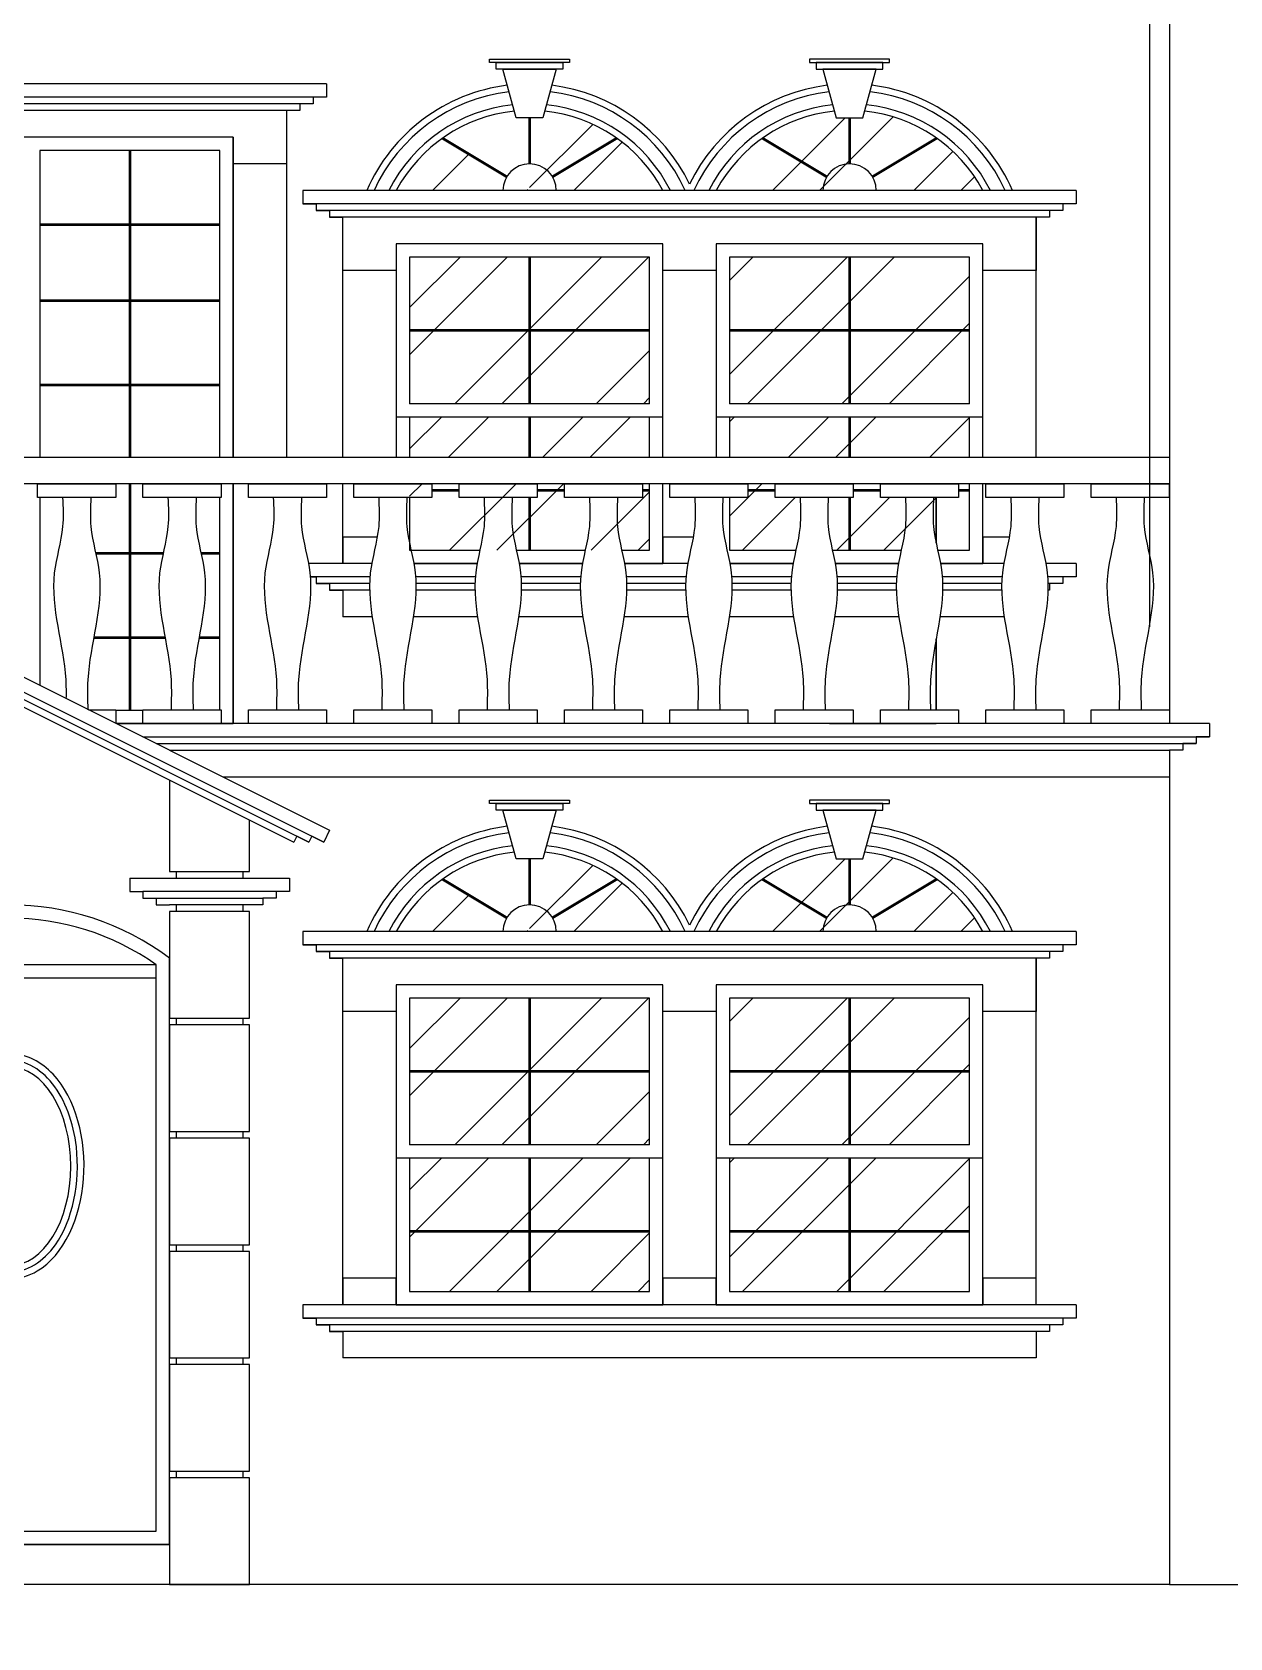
# Model space of a CAD drawing. Header units: inches. Extents: x -370 to 18, y -197 to 199.
# Drawn here: x -281.05 to -276.56, y 124.7 to 130.73 of the extents above; entities that cross this region are included whole.
import ezdxf
from ezdxf.enums import TextEntityAlignment as Align

# ---------------------------------------------------------------- set-up
doc = ezdxf.new("R2010")
doc.units = ezdxf.units.IN
doc.header["$MEASUREMENT"] = 0
doc.linetypes.add('CENTER2', pattern=[28.575, 19.05, -3.175, 3.175, -3.175])
doc.layers.add('MUEBLES', color=7, linetype='Continuous')
doc.styles.get("Standard").update_dxf_attribs({"font": 'arial.ttf'})
pattern_1 = [(45, (-358.54958, 184.9593), (-0.265165, 0.265165), []), (45, (-358.3728, 184.9593), (-0.265165, 0.265165), [])]
pattern_2 = [(45, (-357.34958, 184.9593), (-0.265165, 0.265165), []), (45, (-357.1728, 184.9593), (-0.265165, 0.265165), [])]
pattern_3 = [(45, (-358.54958, 187.7393), (-0.265165, 0.265165), []), (45, (-358.3728, 187.7393), (-0.265165, 0.265165), [])]
pattern_4 = [(45, (-357.34958, 187.7393), (-0.265165, 0.265165), []), (45, (-357.1728, 187.7393), (-0.265165, 0.265165), [])]

# ---------------------------------------------------------------- blocks, each defined once
blk = doc.blocks.new('EJE NORTE NUEVO')
at = {"color": 2, "linetype": 'CENTER2'}
blk.add_line((0, 2.5579), (0, -2.5579), dxfattribs=at)
at = {"color": 4}
blk.add_attdef('A', text='', height=0.3581, dxfattribs=at).set_placement((0, 2.9051), align=Align.MIDDLE_CENTER)

msp = doc.modelspace()

# ---------------------------------------------------------------- hatches: boundary and pattern name
at = {"transparency": 33554610}
h = msp.add_hatch(dxfattribs=at)
h.set_pattern_fill('ANSI32', color=8)
h.set_pattern_definition(pattern_4)
h.paths.add_polyline_path([(-279.18273, 130.40325), (-279.13273, 130.40325), (-279.12591, 130.4281, -0.1293594), (-278.85578, 130.32712), (-279.18273, 130.13096)])
h = msp.add_hatch(dxfattribs=at)
h.set_pattern_fill('ANSI32', color=8)
h.set_pattern_definition(pattern_3)
h.paths.add_polyline_path([(-278.03954, 130.4281), (-278.03273, 130.40325), (-277.98273, 130.40325), (-277.98273, 130.13096), (-278.30968, 130.32712, -0.1293594)])
h = msp.add_hatch(dxfattribs=at)
h.set_pattern_fill('ANSI32', color=8)
h.set_pattern_definition(pattern_3)
h.paths.add_polyline_path([(-277.98273, 130.40325), (-277.93273, 130.40325), (-277.92591, 130.4281, -0.1293594), (-277.65578, 130.32712), (-277.98273, 130.13096)])
h = msp.add_hatch(dxfattribs=at)
h.set_pattern_fill('ANSI32', color=8)
h.set_pattern_definition(pattern_4)
h.paths.add_polyline_path([(-279.50968, 130.32712), (-279.18273, 130.13096), (-279.68273, 130.13096, -0.1169867)])
h = msp.add_hatch(dxfattribs=at)
h.set_pattern_fill('ANSI32', color=8)
h.set_pattern_definition(pattern_4)
h.paths.add_polyline_path([(-278.85578, 130.32712, -0.1169867), (-278.68273, 130.13096), (-279.18273, 130.13096)])
h = msp.add_hatch(dxfattribs=at)
h.set_pattern_fill('ANSI32', color=8)
h.set_pattern_definition(pattern_3)
h.paths.add_polyline_path([(-278.30968, 130.32712), (-277.98273, 130.13096), (-278.48273, 130.13096, -0.1169867)])
h = msp.add_hatch(dxfattribs=at)
h.set_pattern_fill('ANSI32', color=8)
h.set_pattern_definition(pattern_3)
h.paths.add_polyline_path([(-277.65578, 130.32712, -0.1169867), (-277.48273, 130.13096), (-277.98273, 130.13096)])
h = msp.add_hatch(dxfattribs=at)
h.set_pattern_fill('ANSI32', color=8)
h.set_pattern_definition(pattern_4)
h.paths.add_polyline_path([(-278.73273, 129.33096), (-279.63273, 129.33096), (-279.63273, 129.88096), (-278.73273, 129.88096)])
h.paths.add_polyline_path([(-278.73273, 129.13096), (-279.63273, 129.13096), (-279.63273, 129.28096), (-278.73273, 129.28096)])
h.paths.add_polyline_path([(-278.75919, 128.97877), (-278.75919, 129.03096), (-278.73273, 129.03096), (-278.73273, 128.78096), (-279.63273, 128.78096), (-279.63273, 129.03096), (-279.05244, 129.03096), (-279.05244, 128.97877)])
h = msp.add_hatch(dxfattribs=at)
h.set_pattern_fill('ANSI32', color=8)
h.set_pattern_definition(pattern_3)
h.paths.add_polyline_path([(-277.53273, 129.33096), (-278.43273, 129.33096), (-278.43273, 129.88096), (-277.53273, 129.88096)])
h.paths.add_polyline_path([(-277.53273, 129.13096), (-278.43273, 129.13096), (-278.43273, 129.28096), (-277.53273, 129.28096)])
h.paths.add_polyline_path([(-277.57397, 128.97877), (-277.57397, 129.03096), (-277.53273, 129.03096), (-277.53273, 128.78096), (-278.43273, 128.78096), (-278.43273, 129.03096), (-278.2623, 129.03096), (-278.2623, 128.97877), (-277.96904, 128.97877), (-277.96904, 129.03096), (-277.86722, 129.03096), (-277.86722, 128.97877)])
h = msp.add_hatch(dxfattribs=at)
h.set_pattern_fill('ANSI32', color=8)
h.set_pattern_definition(pattern_2)
h.paths.add_polyline_path([(-279.18273, 127.62325), (-279.13273, 127.62325), (-279.12591, 127.6481, -0.1293594), (-278.85578, 127.54712), (-279.18273, 127.35096)])
h = msp.add_hatch(dxfattribs=at)
h.set_pattern_fill('ANSI32', color=8)
h.set_pattern_definition(pattern_1)
h.paths.add_polyline_path([(-278.03954, 127.6481), (-278.03273, 127.62325), (-277.98273, 127.62325), (-277.98273, 127.35096), (-278.30968, 127.54712, -0.1293594)])
h = msp.add_hatch(dxfattribs=at)
h.set_pattern_fill('ANSI32', color=8)
h.set_pattern_definition(pattern_1)
h.paths.add_polyline_path([(-277.98273, 127.62325), (-277.93273, 127.62325), (-277.92591, 127.6481, -0.1293594), (-277.65578, 127.54712), (-277.98273, 127.35096)])
h = msp.add_hatch(dxfattribs=at)
h.set_pattern_fill('ANSI32', color=8)
h.set_pattern_definition(pattern_2)
h.paths.add_polyline_path([(-279.50968, 127.54712), (-279.18273, 127.35096), (-279.68273, 127.35096, -0.1169867)])
h = msp.add_hatch(dxfattribs=at)
h.set_pattern_fill('ANSI32', color=8)
h.set_pattern_definition(pattern_2)
h.paths.add_polyline_path([(-278.85578, 127.54712, -0.1169867), (-278.68273, 127.35096), (-279.18273, 127.35096)])
h = msp.add_hatch(dxfattribs=at)
h.set_pattern_fill('ANSI32', color=8)
h.set_pattern_definition(pattern_1)
h.paths.add_polyline_path([(-278.30968, 127.54712), (-277.98273, 127.35096), (-278.48273, 127.35096, -0.1169867)])
h = msp.add_hatch(dxfattribs=at)
h.set_pattern_fill('ANSI32', color=8)
h.set_pattern_definition(pattern_1)
h.paths.add_polyline_path([(-277.65578, 127.54712, -0.1169867), (-277.48273, 127.35096), (-277.98273, 127.35096)])
h = msp.add_hatch(dxfattribs=at)
h.set_pattern_fill('ANSI32', color=8)
h.set_pattern_definition(pattern_2)
h.paths.add_polyline_path([(-279.63273, 126.50096), (-278.73273, 126.50096), (-278.73273, 126.00096), (-279.63273, 126.00096)])
h.paths.add_polyline_path([(-278.73273, 126.55096), (-279.63273, 126.55096), (-279.63273, 127.10096), (-278.73273, 127.10096)])
h = msp.add_hatch(dxfattribs=at)
h.set_pattern_fill('ANSI32', color=8)
h.set_pattern_definition(pattern_1)
h.paths.add_polyline_path([(-278.43273, 126.50096), (-277.53273, 126.50096), (-277.53273, 126.00096), (-278.43273, 126.00096)])
h.paths.add_polyline_path([(-277.53273, 126.55096), (-278.43273, 126.55096), (-278.43273, 127.10096), (-277.53273, 127.10096)])

# ---------------------------------------------------------------- linework, layer by layer
at = {"color": 5}
for p, q in [((-276.78273, 130.93096), (-276.78273, 128.13096)), ((-276.88273, 128.13096), (-280.73273, 128.13096)), ((-280.63273, 128.08096), (-276.63273, 128.08096)), ((-276.63273, 128.13096), (-280.13273, 128.13096)), ((-276.63273, 128.08096), (-276.68273, 128.08096)), ((-276.68273, 128.08096), (-276.68273, 128.05596)), ((-276.63273, 128.08096), (-276.68273, 128.08096)), ((-276.68273, 128.08096), (-276.68273, 128.05596)), ((-276.63273, 128.13096), (-276.63273, 128.08096)), ((-276.63273, 128.13096), (-276.63273, 128.08096)), ((-280.58273, 128.05596), (-276.68273, 128.05596)), ((-280.53273, 128.03096), (-276.78273, 128.03096)), ((-276.73273, 128.03096), (-276.78273, 128.03096)), ((-276.78273, 128.03096), (-276.78273, 127.93096)), ((-276.68273, 128.05596), (-276.73273, 128.05596)), ((-276.73273, 128.05596), (-276.73273, 128.03096)), ((-280.33273, 127.93096), (-276.78273, 127.93096)), ((-276.78273, 127.93096), (-276.78273, 124.90096))]:
    msp.add_line(p, q, dxfattribs=at)
at = {"color": 3}
for p, q in [((-280.09433, 130.53096), (-281.88273, 130.53096)), ((-279.94433, 130.53096), (-281.88273, 130.53096)), ((-279.94433, 130.53096), (-279.94433, 130.48096)), ((-279.94433, 130.48096), (-281.88273, 130.48096)), ((-280.04433, 130.45596), (-281.88273, 130.45596)), ((-280.09433, 130.43096), (-281.88273, 130.43096)), ((-280.04433, 130.43096), (-280.09433, 130.43096)), ((-279.99433, 130.45596), (-280.04433, 130.45596)), ((-280.04433, 130.45596), (-280.04433, 130.43096)), ((-279.94433, 130.48096), (-279.99433, 130.48096)), ((-279.99433, 130.48096), (-279.99433, 130.45596)), ((-277.13273, 130.13096), (-280.03273, 130.13096)), ((-280.03273, 130.13096), (-280.03273, 130.08096)), ((-280.03273, 130.13096), (-280.03273, 130.08096)), ((-277.28273, 130.13096), (-279.88273, 130.13096)), ((-278.68273, 130.13096), (-279.68273, 130.13096)), ((-277.48273, 130.13096), (-278.48273, 130.13096)), ((-277.13273, 130.13096), (-277.13273, 130.08096)), ((-277.13273, 130.08096), (-280.03273, 130.08096)), ((-280.03273, 130.08096), (-279.98273, 130.08096)), ((-280.03273, 130.08096), (-279.98273, 130.08096)), ((-279.98273, 130.08096), (-279.98273, 130.05596)), ((-279.98273, 130.08096), (-279.98273, 130.05596)), ((-277.13273, 130.08096), (-277.18273, 130.08096)), ((-277.18273, 130.08096), (-277.18273, 130.05596)), ((-279.98273, 130.05596), (-279.93273, 130.05596)), ((-277.23273, 130.05596), (-279.98273, 130.05596)), ((-279.93273, 130.05596), (-279.93273, 130.03096)), ((-277.28273, 130.03096), (-279.93273, 130.03096)), ((-279.93273, 130.03096), (-279.88273, 130.03096)), ((-277.23273, 130.03096), (-277.28273, 130.03096)), ((-277.18273, 130.05596), (-277.23273, 130.05596)), ((-277.23273, 130.05596), (-277.23273, 130.03096)), ((-277.65773, 128.97877), (-277.65773, 128.80748)), ((-279.77485, 128.73096), (-280.01214, 128.73096)), ((-279.78158, 128.68096), (-280.00541, 128.68096)), ((-280.00541, 128.68096), (-279.98273, 128.68096)), ((-280.00541, 128.68096), (-279.98273, 128.68096)), ((-279.98273, 128.68096), (-279.98273, 128.65596)), ((-279.98273, 128.68096), (-279.98273, 128.65596)), ((-279.37977, 128.73096), (-279.61707, 128.73096)), ((-279.3865, 128.68096), (-279.61034, 128.68096)), ((-278.9847, 128.73096), (-279.222, 128.73096)), ((-278.99143, 128.68096), (-279.21527, 128.68096)), ((-278.58963, 128.73096), (-278.82693, 128.73096)), ((-278.59636, 128.68096), (-278.8202, 128.68096)), ((-278.19456, 128.73096), (-278.43186, 128.73096)), ((-278.20129, 128.68096), (-278.42512, 128.68096)), ((-277.79948, 128.73096), (-278.03678, 128.73096)), ((-277.80622, 128.68096), (-278.03005, 128.68096)), ((-277.40441, 128.73096), (-277.64171, 128.73096)), ((-277.41114, 128.68096), (-277.63498, 128.68096)), ((-277.13273, 128.73096), (-277.24664, 128.73096)), ((-277.13273, 128.68096), (-277.23991, 128.68096)), ((-277.13273, 128.68096), (-277.18273, 128.68096)), ((-277.18273, 128.68096), (-277.18273, 128.65596)), ((-277.13273, 128.73096), (-277.13273, 128.68096)), ((-279.78282, 128.65596), (-279.98273, 128.65596)), ((-279.98273, 128.65596), (-279.93273, 128.65596)), ((-279.93273, 128.65596), (-279.93273, 128.63096)), ((-279.78277, 128.63096), (-279.93273, 128.63096)), ((-279.93273, 128.63096), (-279.88273, 128.63096)), ((-279.88273, 128.63096), (-279.88273, 128.53096)), ((-279.38769, 128.63096), (-279.60915, 128.63096)), ((-279.38774, 128.65596), (-279.6091, 128.65596)), ((-278.99262, 128.63096), (-279.21408, 128.63096)), ((-278.99267, 128.65596), (-279.21403, 128.65596)), ((-278.59755, 128.63096), (-278.81901, 128.63096)), ((-278.5976, 128.65596), (-278.81896, 128.65596)), ((-278.20248, 128.63096), (-278.42393, 128.63096)), ((-278.20253, 128.65596), (-278.42389, 128.65596)), ((-277.80741, 128.63096), (-278.02886, 128.63096)), ((-277.80745, 128.65596), (-278.02881, 128.65596)), ((-277.41233, 128.63096), (-277.63379, 128.63096)), ((-277.41238, 128.65596), (-277.63374, 128.65596)), ((-277.23273, 128.63096), (-277.23872, 128.63096)), ((-277.23273, 128.65596), (-277.23867, 128.65596)), ((-277.18273, 128.65596), (-277.23273, 128.65596)), ((-277.23273, 128.65596), (-277.23273, 128.63096)), ((-279.77299, 128.53096), (-279.88273, 128.53096)), ((-279.37792, 128.53096), (-279.61893, 128.53096)), ((-278.98285, 128.53096), (-279.22386, 128.53096)), ((-278.58777, 128.53096), (-278.82878, 128.53096)), ((-278.1927, 128.53096), (-278.43371, 128.53096)), ((-277.79763, 128.53096), (-278.03864, 128.53096)), ((-277.40256, 128.53096), (-277.64357, 128.53096)), ((-277.65773, 128.44907), (-277.65773, 128.18314)), ((-280.03273, 127.35096), (-280.03273, 127.30096)), ((-277.13273, 127.35096), (-280.03273, 127.35096)), ((-280.03273, 127.35096), (-280.03273, 127.30096)), ((-277.28273, 127.35096), (-279.88273, 127.35096)), ((-278.68273, 127.35096), (-279.68273, 127.35096)), ((-277.48273, 127.35096), (-278.48273, 127.35096)), ((-277.13273, 127.35096), (-277.13273, 127.30096)), ((-277.13273, 127.30096), (-280.03273, 127.30096)), ((-280.03273, 127.30096), (-279.98273, 127.30096)), ((-279.98273, 127.30096), (-279.98273, 127.27596)), ((-277.13273, 127.30096), (-277.18273, 127.30096)), ((-277.18273, 127.30096), (-277.18273, 127.27596)), ((-277.23273, 127.27596), (-279.98273, 127.27596)), ((-279.98273, 127.27596), (-279.93273, 127.27596)), ((-279.93273, 127.27596), (-279.93273, 127.25096)), ((-277.28273, 127.25096), (-279.93273, 127.25096)), ((-279.93273, 127.25096), (-279.88273, 127.25096)), ((-277.23273, 127.25096), (-277.28273, 127.25096)), ((-277.23273, 127.27596), (-277.23273, 127.25096)), ((-277.18273, 127.27596), (-277.23273, 127.27596)), ((-277.13273, 125.95096), (-280.03273, 125.95096)), ((-280.03273, 125.95096), (-280.03273, 125.90096)), ((-280.03273, 125.95096), (-280.03273, 125.90096)), ((-277.13273, 125.95096), (-277.13273, 125.90096)), ((-277.13273, 125.90096), (-280.03273, 125.90096)), ((-280.03273, 125.90096), (-279.98273, 125.90096)), ((-279.98273, 125.90096), (-279.98273, 125.87596)), ((-279.98273, 125.87596), (-279.93273, 125.87596)), ((-277.23273, 125.87596), (-279.98273, 125.87596)), ((-279.93273, 125.87596), (-279.93273, 125.85096)), ((-279.93273, 125.85096), (-279.88273, 125.85096)), ((-277.28273, 125.85096), (-279.93273, 125.85096)), ((-279.88273, 125.85096), (-279.88273, 125.75096)), ((-277.23273, 125.85096), (-277.28273, 125.85096)), ((-277.28273, 125.85096), (-277.28273, 125.75096)), ((-277.23273, 125.87596), (-277.23273, 125.85096)), ((-277.18273, 125.87596), (-277.23273, 125.87596)), ((-277.13273, 125.90096), (-277.18273, 125.90096)), ((-277.18273, 125.90096), (-277.18273, 125.87596)), ((-277.28273, 125.75096), (-279.88273, 125.75096)), ((-280.53273, 125.05096), (-281.73273, 125.05096))]:
    msp.add_line(p, q, dxfattribs=at)
at = {"color": 2}
for p, q in [((-280.09433, 130.43096), (-280.09433, 130.33096)), ((-280.29433, 130.33096), (-280.29433, 129.13096)), ((-281.01933, 130.28096), (-281.01933, 129.13096)), ((-280.09433, 130.23096), (-280.29433, 130.23096)), ((-280.09433, 130.23096), (-280.09433, 129.13096)), ((-279.88273, 129.13096), (-279.88273, 130.03096)), ((-277.28273, 129.13096), (-277.28273, 130.03096)), ((-277.28273, 130.03096), (-277.28273, 129.93096)), ((-279.68273, 129.83096), (-279.88273, 129.83096)), ((-278.48273, 129.83096), (-278.68273, 129.83096)), ((-277.28273, 129.83096), (-277.48273, 129.83096)), ((-278.68273, 129.28096), (-279.68273, 129.28096)), ((-278.73273, 129.33096), (-279.63273, 129.33096)), ((-277.48273, 129.28096), (-278.48273, 129.28096)), ((-277.53273, 129.33096), (-278.43273, 129.33096)), ((-281.01933, 128.97877), (-281.01933, 128.27425)), ((-280.29433, 129.03096), (-280.29433, 128.13096)), ((-279.88273, 128.73096), (-279.88273, 129.03096)), ((-279.7543, 128.83096), (-279.88273, 128.83096)), ((-277.38386, 128.83096), (-277.48273, 128.83096)), ((-279.88273, 125.95096), (-279.88273, 127.25096)), ((-277.28273, 125.95096), (-277.28273, 127.25096)), ((-277.28273, 127.25096), (-277.28273, 127.15096)), ((-279.68273, 127.05096), (-279.88273, 127.05096)), ((-278.48273, 127.05096), (-278.68273, 127.05096)), ((-277.28273, 127.05096), (-277.48273, 127.05096)), ((-278.73273, 126.55096), (-279.63273, 126.55096)), ((-277.53273, 126.55096), (-278.43273, 126.55096)), ((-278.68273, 126.50096), (-279.68273, 126.50096)), ((-277.48273, 126.50096), (-278.48273, 126.50096)), ((-279.68273, 126.05096), (-279.88273, 126.05096)), ((-277.28273, 126.05096), (-277.48273, 126.05096))]:
    msp.add_line(p, q, dxfattribs=at)
for p, q in [((-278.56908, 128.83096), (-278.68273, 128.83096)), ((-278.48273, 126.05096), (-278.68273, 126.05096))]:
    msp.add_line(p, q)
at = {"color": 6}
for p, q in [((-281.13273, 128.33096), (-279.93273, 127.73096)), ((-281.13273, 128.27505), (-279.95509, 127.68623)), ((-281.13273, 128.2471), (-280.01099, 127.68623)), ((-281.13273, 128.21915), (-280.06689, 127.68623)), ((-276.78273, 124.90096), (-286.55953, 124.90096))]:
    msp.add_line(p, q, dxfattribs=at)
at = {"color": 4}
for p, q in [((-280.68273, 127.55096), (-280.68273, 127.50096)), ((-280.68273, 127.55096), (-280.68273, 127.50096)), ((-280.68273, 127.55096), (-280.08273, 127.55096)), ((-280.50773, 127.57596), (-280.50773, 127.55096)), ((-280.25773, 127.57596), (-280.25773, 127.55096)), ((-280.08273, 127.55096), (-280.08273, 127.50096)), ((-280.08273, 127.55096), (-280.08273, 127.50096)), ((-280.68273, 127.50096), (-280.63273, 127.50096)), ((-280.63273, 127.50096), (-280.63273, 127.47596)), ((-280.13273, 127.50096), (-280.63273, 127.50096)), ((-280.63273, 127.47596), (-280.58273, 127.47596)), ((-280.58273, 127.47596), (-280.58273, 127.45096)), ((-280.58273, 127.47596), (-280.18273, 127.47596)), ((-280.13273, 127.47596), (-280.18273, 127.47596)), ((-280.18273, 127.47596), (-280.18273, 127.45096)), ((-280.13273, 127.50096), (-280.13273, 127.47596)), ((-280.08273, 127.50096), (-280.13273, 127.50096)), ((-280.58273, 127.45096), (-280.53273, 127.45096)), ((-280.18273, 127.45096), (-280.53273, 127.45096)), ((-280.50773, 127.45096), (-280.50773, 127.42596)), ((-280.25773, 127.45096), (-280.25773, 127.42596)), ((-280.50773, 127.02596), (-280.50773, 127.00096)), ((-280.25773, 127.02596), (-280.25773, 127.00096)), ((-280.50773, 126.60096), (-280.50773, 126.57596)), ((-280.25773, 126.60096), (-280.25773, 126.57596)), ((-280.50773, 126.17596), (-280.50773, 126.15096)), ((-280.25773, 126.17596), (-280.25773, 126.15096)), ((-280.50773, 125.75096), (-280.50773, 125.72596)), ((-280.25773, 125.75096), (-280.25773, 125.72596)), ((-280.50773, 125.32596), (-280.50773, 125.30096)), ((-280.25773, 125.32596), (-280.25773, 125.30096))]:
    msp.add_line(p, q, dxfattribs=at)
at = {"color": 1}
for p, q in [((-280.58273, 127.22555), (-281.68273, 127.22555)), ((-280.58273, 127.17555), (-281.68273, 127.17555))]:
    msp.add_line(p, q, dxfattribs=at)
at = {"color": 2}
for points in [[(-280.29433, 129.13096), (-280.29433, 130.33096), (-281.79433, 130.33096), (-281.79433, 129.13096)], [(-280.34433, 129.13096), (-280.34433, 130.28096), (-281.01933, 130.28096)], [(-280.73273, 128.13096), (-280.29433, 128.13096), (-280.29433, 129.03096)], [(-280.34433, 128.18314), (-280.34433, 128.97877)], [(-280.73455, 128.18096), (-280.63273, 128.18096)]]:
    msp.add_lwpolyline(points, dxfattribs=at)
at = {"color": 6}
for points in [[(-279.93273, 127.73096), (-279.95509, 127.68623), (-279.99981, 127.70859), (-280.01099, 127.68623), (-280.05571, 127.70859), (-280.06689, 127.68623)], [(-276.78273, 124.90096), (-275.78273, 124.90096), (-275.78273, 124.70096), (-273.41703, 124.70096)]]:
    msp.add_lwpolyline(points, dxfattribs=at)
at = {"color": 3}
for centre, radius, start, end in [((-279.18273, 129.86429), 0.66667, 97.201768, 156.421822), ((-279.18273, 129.86429), 0.64167, 96.882651, 155.443875), ((-279.18273, 129.86429), 0.64167, 24.556125, 83.117349), ((-279.18273, 129.86429), 0.66667, 25.841933, 82.798232), ((-277.98273, 129.86429), 0.66667, 97.201768, 154.158067), ((-277.98273, 129.86429), 0.64167, 96.882651, 155.443875), ((-277.98273, 129.86429), 0.64167, 24.556125, 83.117349), ((-277.98273, 129.86429), 0.66667, 23.578178, 82.798232), ((-279.18273, 129.86429), 0.59167, 96.162531, 153.211125), ((-279.18273, 129.86429), 0.56667, 95.754174, 151.927513), ((-279.18273, 129.86429), 0.56667, 28.072487, 84.245826), ((-279.18273, 129.86429), 0.59167, 26.788875, 83.837469), ((-277.98273, 129.86429), 0.59167, 96.162531, 153.211125), ((-277.98273, 129.86429), 0.56667, 95.754174, 151.927513), ((-277.98273, 129.86429), 0.56667, 28.072487, 84.245826), ((-277.98273, 129.86429), 0.59167, 26.788875, 83.837469), ((-279.18273, 127.08429), 0.66667, 97.201768, 156.421822), ((-279.18273, 127.08429), 0.64167, 96.882651, 155.443875), ((-279.18273, 127.08429), 0.64167, 24.556125, 83.117349), ((-279.18273, 127.08429), 0.66667, 25.841933, 82.798232), ((-277.98273, 127.08429), 0.66667, 97.201768, 154.158067), ((-277.98273, 127.08429), 0.64167, 96.882651, 155.443875), ((-277.98273, 127.08429), 0.64167, 24.556125, 83.117349), ((-277.98273, 127.08429), 0.66667, 23.578178, 82.798232), ((-279.18273, 127.08429), 0.59167, 96.162531, 153.211125), ((-279.18273, 127.08429), 0.59167, 26.788875, 83.837469), ((-277.98273, 127.08429), 0.59167, 96.162531, 153.211125), ((-277.98273, 127.08429), 0.59167, 26.788875, 83.837469), ((-279.18273, 127.08429), 0.56667, 95.754174, 151.927513), ((-279.18273, 127.08429), 0.56667, 28.072487, 84.245826), ((-277.98273, 127.08429), 0.56667, 95.754174, 151.927513), ((-277.98273, 127.08429), 0.56667, 28.072487, 84.245826)]:
    msp.add_arc(centre, radius, start, end, dxfattribs=at)
at = {"color": 6}
for centre in [(-279.18273, 130.13096), (-277.98273, 130.13096), (-279.18273, 127.35096), (-277.98273, 127.35096)]:
    msp.add_arc(centre, 0.1, 0, 180, dxfattribs=at)
at = {"color": 1}
msp.add_arc((-281.13273, 126.45096), 1, 53.130102, 126.869898, dxfattribs=at)
at = {"color": 1, "extrusion": (0, 0, -1)}
msp.add_ellipse((-281.13273, 126.47048), major_axis=(0, -0.37253), ratio=0.615108, dxfattribs=at)
at = {"color": 4}
msp.add_open_spline([(-280.93406, 128.97877), (-280.93234, 128.94235), (-280.92785, 128.84691), (-281.0023, 128.623), (-280.9218, 128.40652), (-280.92122, 128.24883), (-280.92162, 128.2254)], degree=3, knots=[0, 0, 0, 0, 0.10885869, 0.28534362, 0.68813751, 0.75842609, 0.75842609, 0.75842609, 0.75842609], dxfattribs=at)
for points in [[(-280.82829, 128.97877), (-280.82829, 128.86991), (-280.79702, 128.69622), (-280.83967, 128.29569), (-280.83967, 128.18314)], [(-280.53899, 128.97877), (-280.53899, 128.86991), (-280.57026, 128.69622), (-280.5276, 128.29569), (-280.5276, 128.18314)], [(-280.43322, 128.97877), (-280.43322, 128.86991), (-280.40195, 128.69622), (-280.4446, 128.29569), (-280.4446, 128.18314)], [(-280.14392, 128.97877), (-280.14392, 128.86991), (-280.17519, 128.69622), (-280.13253, 128.29569), (-280.13253, 128.18314)], [(-280.03815, 128.97877), (-280.03815, 128.86991), (-280.00687, 128.69622), (-280.04953, 128.29569), (-280.04953, 128.18314)], [(-279.74884, 128.97877), (-279.74884, 128.86991), (-279.78012, 128.69622), (-279.73746, 128.29569), (-279.73746, 128.18314)], [(-279.64307, 128.97877), (-279.64307, 128.86991), (-279.6118, 128.69622), (-279.65446, 128.29569), (-279.65446, 128.18314)], [(-279.35377, 128.97877), (-279.35377, 128.86991), (-279.38504, 128.69622), (-279.34239, 128.29569), (-279.34239, 128.18314)], [(-279.248, 128.97877), (-279.248, 128.86991), (-279.21673, 128.69622), (-279.25939, 128.29569), (-279.25939, 128.18314)], [(-278.9587, 128.97877), (-278.9587, 128.86991), (-278.98997, 128.69622), (-278.94732, 128.29569), (-278.94732, 128.18314)], [(-278.85293, 128.97877), (-278.85293, 128.86991), (-278.82166, 128.69622), (-278.86431, 128.29569), (-278.86431, 128.18314)], [(-278.56363, 128.97877), (-278.56363, 128.86991), (-278.5949, 128.69622), (-278.55224, 128.29569), (-278.55224, 128.18314)], [(-278.45786, 128.97877), (-278.45786, 128.86991), (-278.42659, 128.69622), (-278.46924, 128.29569), (-278.46924, 128.18314)], [(-278.16855, 128.97877), (-278.16855, 128.86991), (-278.19983, 128.69622), (-278.15717, 128.29569), (-278.15717, 128.18314)], [(-278.06279, 128.97877), (-278.06279, 128.86991), (-278.03151, 128.69622), (-278.07417, 128.29569), (-278.07417, 128.18314)], [(-277.77348, 128.97877), (-277.77348, 128.86991), (-277.80476, 128.69622), (-277.7621, 128.29569), (-277.7621, 128.18314)], [(-277.66771, 128.97877), (-277.66771, 128.86991), (-277.63644, 128.69622), (-277.6791, 128.29569), (-277.6791, 128.18314)], [(-277.37841, 128.97877), (-277.37841, 128.86991), (-277.40968, 128.69622), (-277.36703, 128.29569), (-277.36703, 128.18314)], [(-277.27264, 128.97877), (-277.27264, 128.86991), (-277.24137, 128.69622), (-277.28403, 128.29569), (-277.28403, 128.18314)], [(-276.98334, 128.97877), (-276.98334, 128.86991), (-277.01461, 128.69622), (-276.97196, 128.29569), (-276.97196, 128.18314)], [(-276.87757, 128.97877), (-276.87757, 128.86991), (-276.8463, 128.69622), (-276.88895, 128.29569), (-276.88895, 128.18314)]]:
    msp.add_spline(points, degree=3, dxfattribs=at)
at = {"color": 1}
for points, knots in [([(-281.13273, 126.04794), (-281.1795, 126.04794), (-281.22486, 126.0656), (-281.35446, 126.16718), (-281.40712, 126.30586), (-281.41585, 126.59253), (-281.37258, 126.73823), (-281.24417, 126.86692), (-281.18714, 126.89453), (-281.0694, 126.89128), (-281.01363, 126.86194), (-280.88512, 126.72507), (-280.84447, 126.57047), (-280.86676, 126.27621), (-280.92868, 126.13702), (-281.06107, 126.05876), (-281.09636, 126.04794), (-281.13273, 126.04794)], [0, 0, 0, 0, 0.4501645, 0.4501645, 1.5179365, 1.5179365, 2.5857086, 2.5857086, 3.1557838, 3.1557838, 3.725859, 3.725859, 4.8297715, 4.8297715, 5.9336841, 5.9336841, 6.2831853, 6.2831853, 6.2831853, 6.2831853]), ([(-281.13273, 126.07294), (-281.17566, 126.07294), (-281.21804, 126.09013), (-281.32533, 126.18035), (-281.37292, 126.29164), (-281.39543, 126.53292), (-281.36986, 126.66075), (-281.27279, 126.81638), (-281.2129, 126.86122), (-281.08363, 126.87334), (-281.01913, 126.83934), (-280.92491, 126.71968), (-280.8934, 126.63425), (-280.86738, 126.41042), (-280.89693, 126.26746), (-281.00594, 126.11233), (-281.06807, 126.07294), (-281.13273, 126.07294)], [0, 0, 0, 0, 0.4773613, 0.4773613, 1.4202531, 1.4202531, 2.3631449, 2.3631449, 3.0839599, 3.0839599, 3.8047748, 3.8047748, 4.5255897, 4.5255897, 5.5641592, 5.5641592, 6.2831853, 6.2831853, 6.2831853, 6.2831853])]:
    msp.add_open_spline(points, degree=3, knots=knots, dxfattribs=at)
at = {"layer": 'MUEBLES', "color": 4}
for points in [[(-279.33273, 130.62389), (-279.03273, 130.62389), (-279.03273, 130.61139), (-279.33273, 130.61139)], [(-279.30773, 130.61139), (-279.05773, 130.61139), (-279.05773, 130.58559), (-279.30773, 130.58559)], [(-277.83273, 130.62389), (-278.13273, 130.62389), (-278.13273, 130.61139), (-277.83273, 130.61139)], [(-277.85773, 130.61139), (-278.10773, 130.61139), (-278.10773, 130.58559), (-277.85773, 130.58559)], [(-281.0278, 129.03096), (-280.73455, 129.03096), (-280.73455, 128.97877), (-281.0278, 128.97877)], [(-280.63273, 129.03096), (-280.33948, 129.03096), (-280.33948, 128.97877), (-280.63273, 128.97877)], [(-280.23766, 129.03096), (-279.9444, 129.03096), (-279.9444, 128.97877), (-280.23766, 128.97877)], [(-279.84258, 129.03096), (-279.54933, 129.03096), (-279.54933, 128.97877), (-279.84258, 128.97877)], [(-279.44751, 129.03096), (-279.15426, 129.03096), (-279.15426, 128.97877), (-279.44751, 128.97877)], [(-279.05244, 129.03096), (-278.75919, 129.03096), (-278.75919, 128.97877), (-279.05244, 128.97877)], [(-278.65737, 129.03096), (-278.36412, 129.03096), (-278.36412, 128.97877), (-278.65737, 128.97877)], [(-278.2623, 129.03096), (-277.96904, 129.03096), (-277.96904, 128.97877), (-278.2623, 128.97877)], [(-277.86722, 129.03096), (-277.57397, 129.03096), (-277.57397, 128.97877), (-277.86722, 128.97877)], [(-277.47215, 129.03096), (-277.1789, 129.03096), (-277.1789, 128.97877), (-277.47215, 128.97877)], [(-277.07708, 129.03096), (-276.78383, 129.03096), (-276.78383, 128.97877), (-277.07708, 128.97877)], [(-280.63273, 128.18314), (-280.33948, 128.18314), (-280.33948, 128.13096), (-280.63273, 128.13096)], [(-280.23766, 128.18314), (-279.9444, 128.18314), (-279.9444, 128.13096), (-280.23766, 128.13096)], [(-279.84258, 128.18314), (-279.54933, 128.18314), (-279.54933, 128.13096), (-279.84258, 128.13096)], [(-279.44751, 128.18314), (-279.15426, 128.18314), (-279.15426, 128.13096), (-279.44751, 128.13096)], [(-279.05244, 128.18314), (-278.75919, 128.18314), (-278.75919, 128.13096), (-279.05244, 128.13096)], [(-278.65737, 128.18314), (-278.36412, 128.18314), (-278.36412, 128.13096), (-278.65737, 128.13096)], [(-278.2623, 128.18314), (-277.96904, 128.18314), (-277.96904, 128.13096), (-278.2623, 128.13096)], [(-277.86722, 128.18314), (-277.57397, 128.18314), (-277.57397, 128.13096), (-277.86722, 128.13096)], [(-277.47215, 128.18314), (-277.1789, 128.18314), (-277.1789, 128.13096), (-277.47215, 128.13096)], [(-279.33273, 127.84389), (-279.03273, 127.84389), (-279.03273, 127.83139), (-279.33273, 127.83139)], [(-277.83273, 127.84389), (-278.13273, 127.84389), (-278.13273, 127.83139), (-277.83273, 127.83139)], [(-279.30773, 127.83139), (-279.05773, 127.83139), (-279.05773, 127.80559), (-279.30773, 127.80559)], [(-277.85773, 127.83139), (-278.10773, 127.83139), (-278.10773, 127.80559), (-277.85773, 127.80559)], [(-280.53273, 127.02596), (-280.23273, 127.02596), (-280.23273, 127.42596), (-280.53273, 127.42596)], [(-280.53273, 126.60096), (-280.23273, 126.60096), (-280.23273, 127.00096), (-280.53273, 127.00096)], [(-280.53273, 126.17596), (-280.23273, 126.17596), (-280.23273, 126.57596), (-280.53273, 126.57596)], [(-280.53273, 125.75096), (-280.23273, 125.75096), (-280.23273, 126.15096), (-280.53273, 126.15096)], [(-280.53273, 125.32596), (-280.23273, 125.32596), (-280.23273, 125.72596), (-280.53273, 125.72596)], [(-280.53273, 124.90096), (-280.23273, 124.90096), (-280.23273, 125.30096), (-280.53273, 125.30096)]]:
    msp.add_lwpolyline(points, close=True, dxfattribs=at)
for points in [[(-279.28273, 130.58559), (-279.08273, 130.58559), (-279.13273, 130.40325), (-279.23273, 130.40325), (-279.28273, 130.58559)], [(-277.88273, 130.58559), (-278.08273, 130.58559), (-278.03273, 130.40325), (-277.93273, 130.40325), (-277.88273, 130.58559)], [(-280.83711, 128.18314), (-280.73455, 128.18314), (-280.73455, 128.13187)], [(-276.88273, 128.13096), (-277.07708, 128.13096), (-277.07708, 128.18314), (-276.78383, 128.18314), (-276.78383, 128.18041)], [(-280.53273, 127.91915), (-280.53273, 127.57596), (-280.23273, 127.57596), (-280.23273, 127.76915)], [(-279.28273, 127.80559), (-279.08273, 127.80559), (-279.13273, 127.62325), (-279.23273, 127.62325), (-279.28273, 127.80559)], [(-277.88273, 127.80559), (-278.08273, 127.80559), (-278.03273, 127.62325), (-277.93273, 127.62325), (-277.88273, 127.80559)]]:
    msp.add_lwpolyline(points, dxfattribs=at)
at = {"layer": 'MUEBLES', "color": 3}
for points in [[(-280.09433, 130.43096), (-280.09433, 130.23096), (-280.29433, 130.23096), (-280.29433, 130.33096), (-281.29433, 130.33096), (-281.29433, 130.33096), (-281.49433, 130.33096), (-281.49433, 130.33096), (-281.79433, 130.33096), (-281.79433, 130.23096), (-281.88273, 130.23096), (-281.88273, 130.43096)], [(-277.28273, 130.03096), (-277.28273, 129.83096), (-277.48273, 129.83096), (-277.48273, 129.93096), (-278.48273, 129.93096), (-278.48273, 129.83096), (-278.68273, 129.83096), (-278.68273, 129.93096), (-279.68273, 129.93096), (-279.68273, 129.83096), (-279.88273, 129.83096), (-279.88273, 130.03096)], [(-279.7543, 128.83096), (-279.88273, 128.83096), (-279.88273, 128.73096)], [(-278.56908, 128.83096), (-278.68273, 128.83096), (-278.68273, 128.73096)], [(-277.38386, 128.83096), (-277.48273, 128.83096), (-277.48273, 128.73096)], [(-277.28273, 127.25096), (-277.28273, 127.05096), (-277.48273, 127.05096), (-277.48273, 127.15096), (-278.48273, 127.15096), (-278.48273, 127.05096), (-278.68273, 127.05096), (-278.68273, 127.15096), (-279.68273, 127.15096), (-279.68273, 127.05096), (-279.88273, 127.05096), (-279.88273, 127.25096)], [(-279.68273, 125.95096), (-279.68273, 126.05096), (-279.88273, 126.05096), (-279.88273, 125.95096)], [(-278.48273, 125.95096), (-278.48273, 126.05096), (-278.68273, 126.05096), (-278.68273, 125.95096)], [(-277.28273, 125.95096), (-277.28273, 126.05096), (-277.48273, 126.05096), (-277.48273, 125.95096)]]:
    msp.add_lwpolyline(points, dxfattribs=at)
at = {"layer": 'MUEBLES', "const_width": 0.01}
for points in [[(-279.18273, 130.40325), (-279.18273, 130.23096)], [(-277.98273, 130.40325), (-277.98273, 130.23096)], [(-279.26848, 130.1824), (-279.50968, 130.32712)], [(-279.09698, 130.1824), (-278.85578, 130.32712)], [(-278.06848, 130.1824), (-278.30968, 130.32712)], [(-277.89698, 130.1824), (-277.65578, 130.32712)], [(-280.68183, 130.28096), (-280.68183, 129.13096)], [(-280.34433, 130.0033), (-281.01933, 130.0033)], [(-279.18273, 129.88096), (-279.18273, 129.33096)], [(-277.98273, 129.88096), (-277.98273, 129.33096)], [(-280.34433, 129.71702), (-281.01933, 129.71702)], [(-278.73273, 129.60596), (-279.63273, 129.60596)], [(-277.53273, 129.60596), (-278.43273, 129.60596)], [(-280.34433, 129.40111), (-281.01933, 129.40111)], [(-279.18273, 129.28096), (-279.18273, 129.13096)], [(-277.98273, 129.28096), (-277.98273, 129.13096)], [(-280.68183, 129.03096), (-280.68183, 128.18096)], [(-279.44751, 129.00596), (-279.54933, 129.00596)], [(-279.18273, 128.97877), (-279.18273, 128.78096)], [(-279.05244, 129.00596), (-279.15426, 129.00596)], [(-278.73273, 129.00596), (-278.75919, 129.00596)], [(-278.2623, 129.00596), (-278.36412, 129.00596)], [(-277.98273, 128.97877), (-277.98273, 128.78096)], [(-277.86722, 129.00596), (-277.96904, 129.00596)], [(-277.53273, 129.00596), (-277.57397, 129.00596)], [(-280.55718, 128.7693), (-280.8101, 128.7693)], [(-280.34433, 128.7693), (-280.41503, 128.7693)], [(-280.54976, 128.4534), (-280.81752, 128.4534)], [(-280.34433, 128.4534), (-280.42245, 128.4534)], [(-279.18273, 127.62325), (-279.18273, 127.45096)], [(-277.98273, 127.62325), (-277.98273, 127.45096)], [(-279.26848, 127.4024), (-279.50968, 127.54712)], [(-279.09698, 127.4024), (-278.85578, 127.54712)], [(-278.06848, 127.4024), (-278.30968, 127.54712)], [(-277.89698, 127.4024), (-277.65578, 127.54712)], [(-279.18273, 127.10096), (-279.18273, 126.55096)], [(-277.98273, 127.10096), (-277.98273, 126.55096)], [(-278.73273, 126.82596), (-279.63273, 126.82596)], [(-277.53273, 126.82596), (-278.43273, 126.82596)], [(-279.18273, 126.50096), (-279.18273, 126.00096)], [(-277.98273, 126.50096), (-277.98273, 126.00096)], [(-278.73273, 126.22596), (-279.63273, 126.22596)], [(-277.53273, 126.22596), (-278.43273, 126.22596)]]:
    msp.add_lwpolyline(points, dxfattribs=at)
at = {"layer": 'MUEBLES', "color": 2}
for points in [[(-278.68273, 129.13096), (-278.68273, 129.93096), (-279.68273, 129.93096), (-279.68273, 129.13096)], [(-278.73273, 129.33096), (-278.73273, 129.88096), (-279.63273, 129.88096), (-279.63273, 129.33096)], [(-277.48273, 129.13096), (-277.48273, 129.93096), (-278.48273, 129.93096), (-278.48273, 129.13096)], [(-277.53273, 129.33096), (-277.53273, 129.88096), (-278.43273, 129.88096), (-278.43273, 129.33096)], [(-279.63273, 129.28096), (-279.63273, 129.13096)], [(-278.73273, 129.13096), (-278.73273, 129.28096)], [(-278.43273, 129.28096), (-278.43273, 129.13096)], [(-277.53273, 129.13096), (-277.53273, 129.28096)], [(-279.63273, 128.97877), (-279.63273, 128.78096), (-279.36943, 128.78096)], [(-278.83728, 128.78096), (-278.73273, 128.78096), (-278.73273, 129.03096)], [(-278.82693, 128.73096), (-278.68273, 128.73096), (-278.68273, 129.03096)], [(-278.43273, 128.97877), (-278.43273, 128.78096), (-278.18421, 128.78096)], [(-277.65206, 128.78096), (-277.53273, 128.78096), (-277.53273, 129.03096)], [(-277.64171, 128.73096), (-277.48273, 128.73096), (-277.48273, 129.03096)], [(-279.23235, 128.78096), (-278.97435, 128.78096)], [(-278.04713, 128.78096), (-277.78914, 128.78096)], [(-279.61707, 128.73096), (-279.37977, 128.73096)], [(-279.222, 128.73096), (-278.9847, 128.73096)], [(-278.43186, 128.73096), (-278.19456, 128.73096)], [(-278.03678, 128.73096), (-277.79948, 128.73096)], [(-278.73273, 126.55096), (-278.73273, 127.10096), (-279.63273, 127.10096), (-279.63273, 126.55096)], [(-277.53273, 126.55096), (-277.53273, 127.10096), (-278.43273, 127.10096), (-278.43273, 126.55096)], [(-279.63273, 126.50096), (-279.63273, 126.00096), (-278.73273, 126.00096), (-278.73273, 126.50096)], [(-278.43273, 126.50096), (-278.43273, 126.00096), (-277.53273, 126.00096), (-277.53273, 126.50096)]]:
    msp.add_lwpolyline(points, dxfattribs=at)
at = {"layer": 'MUEBLES', "color": 5}
msp.add_lwpolyline([(-282.51298, 129.13096), (-276.78273, 129.13096), (-276.78273, 129.03096), (-282.51298, 129.03096)], close=True, dxfattribs=at)
at = {"layer": 'MUEBLES', "color": 1}
for points in [[(-277.65773, 128.80748), (-277.65773, 128.97877)], [(-277.65773, 128.18314), (-277.65773, 128.44907)], [(-278.05773, 128.13096), (-278.05773, 128.13096), (-277.65773, 128.13096)]]:
    msp.add_lwpolyline(points, dxfattribs=at)
msp.add_lwpolyline([(-280.53273, 125.05096), (-280.53273, 127.25096, 0.3333333), (-281.73273, 127.25096), (-281.73273, 125.05096), (-280.53273, 125.05096)], format="xyb", dxfattribs=at)
msp.add_lwpolyline([(-280.58273, 125.10096), (-280.58273, 127.22555, 0.3189151), (-281.68273, 127.22555), (-281.68273, 125.10096)], format="xyb", close=True, dxfattribs=at)
at = {"layer": 'MUEBLES', "color": 2}
for points in [[(-278.68273, 127.15096), (-279.68273, 127.15096), (-279.68273, 125.95096), (-278.68273, 125.95096)], [(-277.48273, 127.15096), (-278.48273, 127.15096), (-278.48273, 125.95096), (-277.48273, 125.95096)]]:
    msp.add_lwpolyline(points, close=True, dxfattribs=at)

# ---------------------------------------------------------------- block references
msp.add_blockref('EJE NORTE NUEVO', (-276.85773, 131.05182))

doc.saveas('drawing.dxf')
